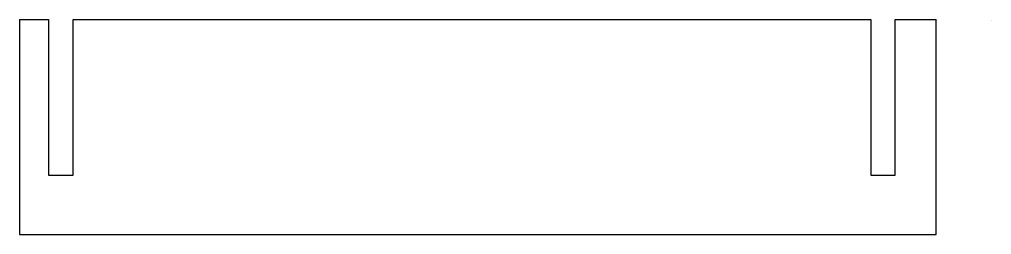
# Model space of a CAD drawing. Header units: inches. Extents: x 309 to 809, y 345 to 456.
import ezdxf

# ---------------------------------------------------------------- set-up
doc = ezdxf.new("R2010")
doc.units = ezdxf.units.IN
doc.header["$MEASUREMENT"] = 0

msp = doc.modelspace()

# ---------------------------------------------------------------- linework, layer by layer
for points in [[(309.49, 455.5), (309.49, 455.5), (309.49, 344.97)], [(309.49, 455.48), (324.49, 455.48), (324.49, 375.48), (337.12, 375.48), (337.12, 455.48), (747.32, 455.48), (747.32, 375.48), (759.89, 375.48), (759.89, 455.48), (780.94, 455.48)], [(780.94, 344.97), (780.94, 344.97), (780.94, 455.48)], [(809.49, 454.97), (809.49, 454.97)], [(309.49, 344.97), (780.94, 344.97)]]:
    msp.add_lwpolyline(points)

doc.saveas('drawing.dxf')
